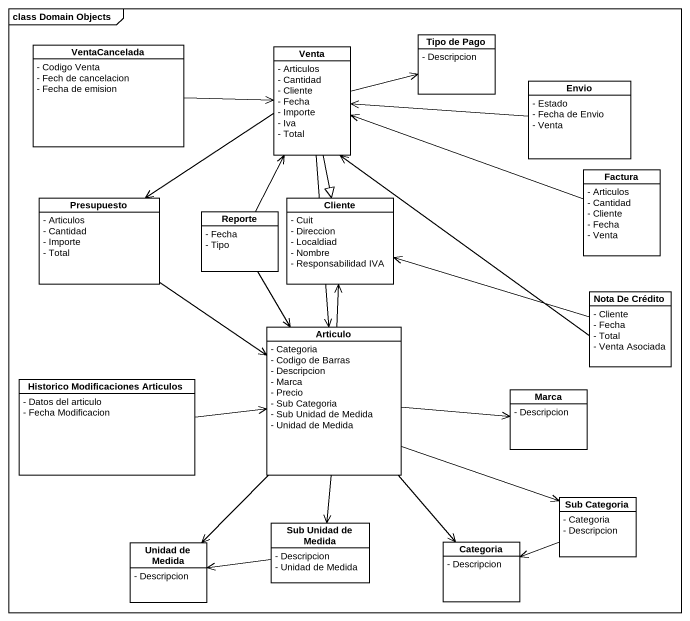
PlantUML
@startuml
mainframe class Domain Objects
hide circle
hide empty members
skinparam classAttributeIconSize 0
class VentaCancelada {
  - Codigo Venta
  - Fech de cancelacion
  - Fecha de emision
}
class Venta {
  - Articulos
  - Cantidad
  - Cliente
  - Fecha
  - Importe
  - Iva
  - Total
}
class "Tipo de Pago" as Tipo_de_Pago {
  - Descripcion
}
class Envio {
  - Estado
  - Fecha de Envio
  - Venta
}
class Presupuesto {
  - Articulos
  - Cantidad
  - Importe
  - Total
}
class Cliente {
  - Cuit
  - Direccion
  - Localdiad
  - Nombre
  - Responsabilidad IVA
}
class Factura {
  - Articulos
  - Cantidad
  - Cliente
  - Fecha
  - Venta
}
class Reporte {
  - Fecha
  - Tipo
}
class "Nota De Crédito" as Nota_De_Crédito {
  - Cliente
  - Fecha
  - Total
  - Venta Asociada
}
class Articulo {
  - Categoria
  - Codigo de Barras
  - Descripcion
  - Marca
  - Precio
  - Sub Categoria
  - Sub Unidad de Medida
  - Unidad de Medida
}
class "Historico Modificaciones Articulos" as Historico_Modificaciones {
  - Datos del articulo
  - Fecha Modificacion
}
class Marca {
  - Descripcion
}
class "Sub Categoria" as Sub_Categoria {
  - Categoria
  - Descripcion
}
class "Unidad de Medida" as Unidad_de_Medida {
  - Descripcion
}
class "Sub Unidad de Medida" as Sub_Unidad_de_Medida {
  - Descripcion
  - Unidad de Medida
}
class Categoria {
  - Descripcion
}
VentaCancelada -right-> Venta
Venta -right-> Tipo_de_Pago
Venta --> Presupuesto
Venta --|> Cliente
Venta --> Articulo
Envio -left-> Venta
Presupuesto --> Articulo
Factura -left-> Venta
Reporte -up-> Venta
Reporte --> Articulo
Nota_De_Crédito -up-> Venta
Nota_De_Crédito -left-> Cliente
Articulo -up-> Cliente
Articulo -right-> Sub_Categoria
Articulo --> Unidad_de_Medida
Articulo --> Sub_Unidad_de_Medida
Historico_Modificaciones -right-> Articulo
Marca <-left- Articulo
Sub_Categoria -left-> Categoria
Sub_Unidad_de_Medida -left-> Unidad_de_Medida
Categoria <-up- Articulo
@enduml
